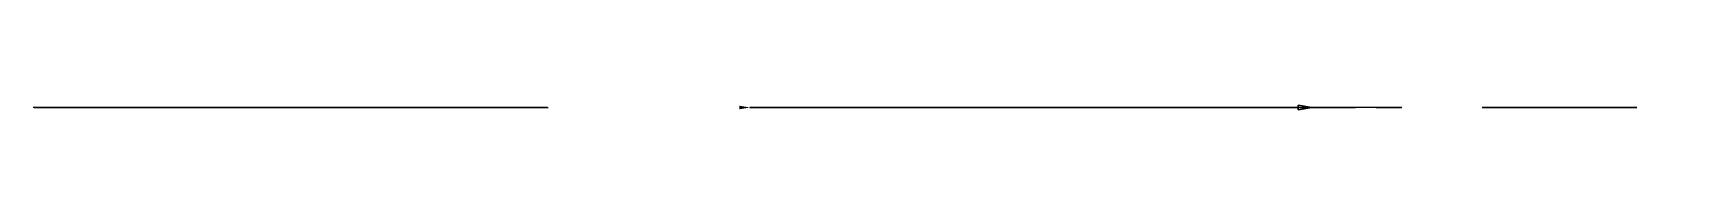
# Model space of a CAD drawing. Header units: inches. Extents: x -371.8 to -309, y -0.1 to 0.1.
import ezdxf

# ---------------------------------------------------------------- set-up
doc = ezdxf.new("R2010")
doc.units = ezdxf.units.IN
doc.header["$MEASUREMENT"] = 0
doc.linetypes.add('HIDDEN2', pattern=[0.1875, 0.125, -0.0625])
doc.styles.get("Standard").update_dxf_attribs({"font": 'MAIAN.TTF'})
doc.dimstyles.get("Standard").update_dxf_attribs({"dimtxt": 0.18, "dimasz": 0.18, "dimexe": 0.18, "dimexo": 0.0625, "dimgap": 0.09, "dimtad": 0, "dimtih": 1, "dimtoh": 1, "dimdec": 4, "dimzin": 0, "dimdsep": 46, "dimtxsty": 'Standard', "dimcen": 0.09, "dimadec": 0, "dimazin": 0, "dimtfac": 1, "dimtdec": 4, "dimtofl": 0, "dimtmove": 0, "dimatfit": 3, "dimfxl": 0, "dimtolj": 1, "dimtzin": 0, "dimarcsym": 0})
doc.dimstyles.new('Standard$7', dxfattribs={"dimtxt": 0.18, "dimasz": 0.5, "dimexe": 0.18, "dimexo": 0.25, "dimgap": 0.09, "dimtad": 0, "dimtih": 1, "dimtoh": 1, "dimdec": 4, "dimzin": 0, "dimdsep": 46, "dimlunit": 5, "dimtxsty": 'Standard', "dimcen": 0.4, "dimadec": 0, "dimazin": 0, "dimtfac": 1, "dimtdec": 4, "dimtofl": 0, "dimtmove": 0, "dimatfit": 3, "dimldrblk": 'CLOSED', "dimfxl": 0, "dimfrac": 1, "dimtolj": 1, "dimtzin": 0, "dimarcsym": 0})

# ---------------------------------------------------------------- blocks, each defined once
blk = doc.blocks.new('_Closed')
at = {"color": 0, "lineweight": -2}
for p, q in [((-1, 0.17), (0, 0)), ((-1, 0.17), (-1, -0.17)), ((0, 0), (-1, -0.17)), ((0, 0), (-1, 0))]:
    blk.add_line(p, q, dxfattribs=at)
blk = doc.blocks.new('A$C11D71B30')
at = {"color": 252, "linetype": 'Continuous', "lineweight": 9}
for p, q in [((0, 1.609), (0.474, 1.609)), ((0, 1.567), (0, 1.609)), ((0.474, 1.567), (0.474, 1.609)), ((0.112, 0.917), (0.361, 0.946)), ((0.319, 0.971), (0.156, 0.951)), ((0.318, 0.792), (0.364, 0.768)), ((0.318, 0.376), (0.364, 0.352))]:
    blk.add_line(p, q, dxfattribs=at)
at = {"color": 252, "lineweight": 9}
blk.add_line((0, 1.567), (0.474, 1.567), dxfattribs=at)
at = {"color": 252, "linetype": 'Continuous', "lineweight": 9, "ltscale": 0.25}
for p, q in [((0.419, 1.735), (0.055, 1.735)), ((0.055, 1.609), (0.055, 1.735)), ((0.419, 1.609), (0.055, 1.609)), ((0.405, 1.75), (0.069, 1.75)), ((0.112, 1.036), (0.112, 1.567)), ((0.364, 1.066), (0.364, 1.567)), ((0.419, 1.609), (0.419, 1.735)), ((0.112, 1.036), (0.364, 1.066)), ((0.156, 1.011), (0.112, 1.036)), ((0.112, 0.976), (0.156, 1.011)), ((0.112, 0.976), (0.364, 1.007)), ((0.156, 0.951), (0.112, 0.976)), ((0.112, 0.917), (0.156, 0.951)), ((0.156, 0.893), (0.112, 0.917)), ((0.112, 0.858), (0.156, 0.893)), ((0.112, 0.858), (0.364, 0.888)), ((0.156, 0.833), (0.112, 0.858)), ((0.112, 0.797), (0.156, 0.833)), ((0.112, 0.797), (0.364, 0.827)), ((0.156, 0.773), (0.112, 0.797)), ((0.112, 0.738), (0.156, 0.773)), ((0.112, 0.738), (0.364, 0.768)), ((0.156, 0.714), (0.112, 0.738)), ((0.112, 0.678), (0.156, 0.714)), ((0.112, 0.678), (0.364, 0.708)), ((0.156, 0.654), (0.112, 0.678)), ((0.112, 0.62), (0.156, 0.654)), ((0.112, 0.62), (0.364, 0.649)), ((0.156, 1.011), (0.319, 1.032)), ((0.156, 0.893), (0.321, 0.913)), ((0.156, 0.833), (0.319, 0.852)), ((0.156, 0.773), (0.318, 0.792)), ((0.156, 0.714), (0.319, 0.733)), ((0.156, 0.654), (0.318, 0.675)), ((0.318, 0.792), (0.364, 0.827)), ((0.318, 0.675), (0.364, 0.708)), ((0.364, 0.649), (0.318, 0.675)), ((0.319, 1.032), (0.364, 1.066)), ((0.364, 1.007), (0.319, 1.032)), ((0.319, 0.971), (0.364, 1.007)), ((0.361, 0.946), (0.319, 0.971)), ((0.319, 0.852), (0.364, 0.888)), ((0.364, 0.827), (0.319, 0.852)), ((0.319, 0.733), (0.364, 0.768)), ((0.364, 0.708), (0.319, 0.733)), ((0.319, 0.615), (0.364, 0.649)), ((0.321, 0.913), (0.361, 0.946)), ((0.364, 0.888), (0.321, 0.913)), ((0.111, 0.441), (0.155, 0.476)), ((0.111, 0.441), (0.363, 0.472)), ((0.156, 0.416), (0.111, 0.441)), ((0.111, 0.025), (0.155, 0.06)), ((0.111, 0.025), (0.363, 0.055)), ((0.156, 0), (0.111, 0.025)), ((0.156, 0.595), (0.112, 0.62)), ((0.112, 0.56), (0.156, 0.595)), ((0.112, 0.56), (0.364, 0.59)), ((0.156, 0.536), (0.112, 0.56)), ((0.112, 0.501), (0.156, 0.536)), ((0.112, 0.501), (0.364, 0.529)), ((0.156, 0.476), (0.112, 0.501)), ((0.112, 0.381), (0.156, 0.416)), ((0.112, 0.381), (0.364, 0.411)), ((0.156, 0.357), (0.112, 0.381)), ((0.112, 0.322), (0.156, 0.357)), ((0.112, 0.322), (0.364, 0.352)), ((0.156, 0.297), (0.112, 0.322)), ((0.112, 0.262), (0.156, 0.297)), ((0.112, 0.262), (0.364, 0.291)), ((0.156, 0.238), (0.112, 0.262)), ((0.112, 0.203), (0.156, 0.238)), ((0.112, 0.203), (0.364, 0.233)), ((0.156, 0.179), (0.112, 0.203)), ((0.112, 0.144), (0.156, 0.179)), ((0.112, 0.144), (0.364, 0.173)), ((0.156, 0.119), (0.112, 0.144)), ((0.112, 0.084), (0.156, 0.119)), ((0.112, 0.084), (0.364, 0.113)), ((0.156, 0.06), (0.112, 0.084)), ((0.156, 0.595), (0.319, 0.615)), ((0.156, 0.536), (0.319, 0.555)), ((0.156, 0.476), (0.319, 0.496)), ((0.156, 0.416), (0.318, 0.436)), ((0.156, 0.357), (0.318, 0.376)), ((0.156, 0.297), (0.319, 0.317)), ((0.156, 0.238), (0.318, 0.258)), ((0.156, 0.179), (0.319, 0.199)), ((0.156, 0.119), (0.319, 0.139)), ((0.156, 0.06), (0.319, 0.08)), ((0.156, 0), (0.318, 0.02)), ((0.363, 0.472), (0.318, 0.497)), ((0.318, 0.436), (0.363, 0.472)), ((0.318, 0.376), (0.364, 0.411)), ((0.318, 0.258), (0.364, 0.291)), ((0.364, 0.233), (0.318, 0.258)), ((0.363, 0.055), (0.318, 0.08)), ((0.318, 0.02), (0.363, 0.055)), ((0.364, 0.59), (0.319, 0.615)), ((0.319, 0.555), (0.364, 0.59)), ((0.364, 0.529), (0.319, 0.555)), ((0.319, 0.496), (0.364, 0.529)), ((0.364, 0.411), (0.319, 0.436)), ((0.319, 0.317), (0.364, 0.352)), ((0.364, 0.291), (0.319, 0.317)), ((0.319, 0.199), (0.364, 0.233)), ((0.364, 0.173), (0.319, 0.199)), ((0.319, 0.139), (0.364, 0.173)), ((0.364, 0.113), (0.319, 0.139)), ((0.319, 0.08), (0.364, 0.113))]:
    blk.add_line(p, q, dxfattribs=at)
for centre, start, end in [((0.073, 1.732), 102.33282, 169.39101), ((0.401, 1.732), 10.60899, 77.66718)]:
    blk.add_arc(centre, 0.0187, start, end, dxfattribs=at)
blk = doc.blocks.new('A$C1C970143')
at = {"color": 125, "lineweight": 13}
for p, q in [((42.722, 86.094), (42.722, 90.506)), ((46.32, 85.701), (47.261, 90.018)), ((49.34, 84.549), (51.157, 88.735))]:
    blk.add_line(p, q, dxfattribs=at)
at = {"color": 7, "lineweight": 13}
for p, q in [((49.133, 83.444), (51.422, 88.718)), ((51.422, 88.718), (52.511, 88.246)), ((50.222, 82.971), (52.511, 88.246)), ((49.187, 83.569), (42.722, 83.569)), ((49.277, 83.381), (42.722, 83.381)), ((49.133, 83.444), (50.222, 82.971)), ((49.284, 82.506), (42.722, 82.506)), ((51.784, 68.444), (49.972, 68.444)), ((49.972, 67.569), (42.722, 67.569)), ((49.972, 66.694), (42.722, 66.694)), ((51.722, 66.569), (50.034, 66.569))]:
    blk.add_line(p, q, dxfattribs=at)
at = {"color": 195, "linetype": 'HIDDEN2', "lineweight": 13}
for p, q in [((50.725, 87.113), (51.815, 86.64)), ((50.258, 86.036), (51.347, 85.563)), ((50.847, 67.569), (50.847, 66.569)), ((51.847, 67.569), (50.847, 67.569))]:
    blk.add_line(p, q, dxfattribs=at)
at = {"color": 125, "linetype": 'HIDDEN2', "lineweight": 13}
blk.add_line((49.879, 85.164), (50.968, 84.691), dxfattribs=at)
at = {"color": 135, "lineweight": 9}
for p, q in [((49.101, 83.457), (49.101, 83.986)), ((49.101, 83.457), (49.133, 83.444)), ((52.1, 69.569), (50.705, 82.162)), ((52.222, 67.367), (52.222, 66.694)), ((51.722, 66.194), (42.722, 66.194))]:
    blk.add_line(p, q, dxfattribs=at)
at = {"color": 8, "linetype": 'Continuous', "lineweight": 9, "ltscale": 0.25}
for p, q in [((49.704, 83.538), (49.655, 83.544)), ((49.655, 83.544), (49.841, 83.372)), ((49.655, 83.544), (49.669, 83.49)), ((49.689, 83.592), (49.704, 83.539)), ((49.74, 83.586), (49.689, 83.592)), ((49.689, 83.592), (49.874, 83.419)), ((49.704, 83.538), (49.824, 83.425)), ((49.724, 83.641), (49.738, 83.587)), ((49.774, 83.635), (49.724, 83.641)), ((49.724, 83.641), (49.909, 83.468)), ((49.74, 83.586), (49.859, 83.474)), ((49.759, 83.69), (49.773, 83.635)), ((49.759, 83.69), (49.944, 83.517)), ((49.808, 83.683), (49.759, 83.69)), ((49.774, 83.635), (49.893, 83.523)), ((49.794, 83.737), (49.979, 83.565)), ((49.843, 83.731), (49.794, 83.737)), ((49.794, 83.737), (49.808, 83.683)), ((49.808, 83.683), (49.928, 83.571)), ((49.829, 83.785), (50.014, 83.612)), ((49.878, 83.779), (49.829, 83.785)), ((49.829, 83.785), (49.843, 83.731)), ((49.843, 83.731), (49.963, 83.619)), ((49.914, 83.827), (49.864, 83.833)), ((49.864, 83.833), (50.05, 83.661)), ((49.864, 83.833), (49.878, 83.779)), ((49.878, 83.779), (49.999, 83.667)), ((49.893, 83.523), (49.909, 83.468)), ((49.944, 83.517), (49.893, 83.523)), ((49.914, 83.827), (50.033, 83.714)), ((49.979, 83.565), (49.928, 83.571)), ((49.928, 83.571), (49.944, 83.517)), ((49.963, 83.619), (49.979, 83.565)), ((50.014, 83.612), (49.963, 83.619)), ((50.05, 83.661), (49.999, 83.667)), ((49.999, 83.667), (50.014, 83.612)), ((50.033, 83.714), (50.05, 83.661)), ((49.2, 82.92), (49.214, 82.866)), ((49.2, 82.92), (49.386, 82.748)), ((49.25, 82.914), (49.2, 82.92)), ((49.235, 82.967), (49.42, 82.795)), ((49.285, 82.962), (49.235, 82.967)), ((49.235, 82.967), (49.25, 82.914)), ((49.25, 82.914), (49.369, 82.801)), ((49.27, 83.015), (49.455, 82.843)), ((49.32, 83.009), (49.27, 83.015)), ((49.27, 83.015), (49.285, 82.962)), ((49.285, 82.962), (49.404, 82.849)), ((49.355, 83.057), (49.305, 83.063)), ((49.305, 83.063), (49.491, 82.892)), ((49.305, 83.063), (49.32, 83.009)), ((49.32, 83.009), (49.44, 82.897)), ((49.34, 83.112), (49.354, 83.058)), ((49.39, 83.106), (49.34, 83.112)), ((49.34, 83.112), (49.525, 82.939)), ((49.355, 83.057), (49.475, 82.945)), ((49.375, 83.16), (49.389, 83.106)), ((49.375, 83.16), (49.56, 82.988)), ((49.424, 83.154), (49.375, 83.16)), ((49.39, 83.106), (49.509, 82.994)), ((49.41, 83.208), (49.595, 83.035)), ((49.459, 83.202), (49.41, 83.208)), ((49.41, 83.208), (49.424, 83.154)), ((49.424, 83.154), (49.544, 83.041)), ((49.491, 82.892), (49.44, 82.897)), ((49.44, 82.897), (49.455, 82.843)), ((49.445, 83.255), (49.63, 83.083)), ((49.494, 83.25), (49.445, 83.255)), ((49.445, 83.255), (49.459, 83.202)), ((49.459, 83.202), (49.579, 83.089)), ((49.525, 82.939), (49.474, 82.945)), ((49.475, 82.945), (49.491, 82.892)), ((49.53, 83.298), (49.48, 83.304)), ((49.48, 83.304), (49.666, 83.132)), ((49.48, 83.304), (49.494, 83.25)), ((49.494, 83.25), (49.615, 83.138)), ((49.509, 82.994), (49.525, 82.939)), ((49.56, 82.988), (49.509, 82.994)), ((49.514, 83.352), (49.529, 83.298)), ((49.565, 83.346), (49.514, 83.352)), ((49.514, 83.352), (49.699, 83.179)), ((49.53, 83.298), (49.649, 83.185)), ((49.595, 83.035), (49.544, 83.041)), ((49.544, 83.041), (49.56, 82.988)), ((49.55, 83.401), (49.564, 83.346)), ((49.55, 83.401), (49.735, 83.228)), ((49.599, 83.394), (49.55, 83.401)), ((49.565, 83.346), (49.684, 83.234)), ((49.579, 83.089), (49.595, 83.035)), ((49.63, 83.083), (49.579, 83.089)), ((49.584, 83.448), (49.77, 83.275)), ((49.634, 83.442), (49.584, 83.448)), ((49.584, 83.448), (49.599, 83.394)), ((49.599, 83.394), (49.718, 83.282)), ((49.666, 83.132), (49.615, 83.138)), ((49.615, 83.138), (49.63, 83.083)), ((49.619, 83.496), (49.805, 83.323)), ((49.669, 83.49), (49.619, 83.496)), ((49.619, 83.496), (49.634, 83.442)), ((49.634, 83.442), (49.754, 83.329)), ((49.699, 83.179), (49.648, 83.185)), ((49.649, 83.185), (49.666, 83.132)), ((49.669, 83.49), (49.789, 83.378)), ((49.684, 83.234), (49.699, 83.179)), ((49.735, 83.228), (49.684, 83.234)), ((49.77, 83.275), (49.718, 83.282)), ((49.718, 83.282), (49.735, 83.228)), ((49.754, 83.329), (49.77, 83.275)), ((49.805, 83.323), (49.754, 83.329)), ((49.841, 83.372), (49.789, 83.378)), ((49.789, 83.378), (49.805, 83.323)), ((49.874, 83.419), (49.823, 83.426)), ((49.824, 83.425), (49.841, 83.372)), ((49.909, 83.468), (49.858, 83.474)), ((49.859, 83.474), (49.874, 83.419)), ((48.744, 82.296), (48.759, 82.242)), ((48.794, 82.29), (48.744, 82.296)), ((48.744, 82.296), (48.929, 82.123)), ((48.78, 82.344), (48.794, 82.29)), ((48.78, 82.344), (48.965, 82.171)), ((48.829, 82.337), (48.78, 82.344)), ((48.794, 82.29), (48.914, 82.177)), ((48.814, 82.391), (49, 82.219)), ((48.864, 82.385), (48.814, 82.391)), ((48.814, 82.391), (48.829, 82.337)), ((48.829, 82.337), (48.948, 82.225)), ((48.849, 82.439), (49.035, 82.267)), ((48.899, 82.433), (48.849, 82.439)), ((48.849, 82.439), (48.864, 82.385)), ((48.864, 82.385), (48.984, 82.273)), ((48.934, 82.481), (48.885, 82.487)), ((48.885, 82.487), (49.07, 82.315)), ((48.885, 82.487), (48.899, 82.433)), ((48.899, 82.433), (49.019, 82.321)), ((48.919, 82.535), (48.934, 82.482)), ((48.969, 82.529), (48.919, 82.535)), ((48.919, 82.535), (49.104, 82.363)), ((48.934, 82.481), (49.054, 82.369)), ((49.005, 82.578), (48.955, 82.584)), ((48.955, 82.584), (49.14, 82.411)), ((48.955, 82.584), (48.969, 82.529)), ((48.969, 82.529), (49.089, 82.417)), ((48.984, 82.273), (49, 82.219)), ((49.035, 82.267), (48.984, 82.273)), ((48.99, 82.631), (49.005, 82.578)), ((49.04, 82.625), (48.99, 82.631)), ((48.99, 82.631), (49.175, 82.459)), ((49.005, 82.578), (49.125, 82.466)), ((49.07, 82.315), (49.019, 82.321)), ((49.019, 82.321), (49.035, 82.267)), ((49.026, 82.68), (49.04, 82.625)), ((49.026, 82.68), (49.211, 82.507)), ((49.075, 82.673), (49.026, 82.68)), ((49.04, 82.625), (49.16, 82.513)), ((49.104, 82.363), (49.053, 82.369)), ((49.054, 82.369), (49.07, 82.315)), ((49.06, 82.727), (49.246, 82.554)), ((49.11, 82.721), (49.06, 82.727)), ((49.06, 82.727), (49.075, 82.673)), ((49.075, 82.673), (49.194, 82.561)), ((49.089, 82.417), (49.104, 82.363)), ((49.14, 82.411), (49.089, 82.417)), ((49.095, 82.775), (49.281, 82.602)), ((49.145, 82.769), (49.095, 82.775)), ((49.095, 82.775), (49.11, 82.721)), ((49.11, 82.721), (49.23, 82.608)), ((49.125, 82.466), (49.14, 82.411)), ((49.18, 82.817), (49.131, 82.823)), ((49.131, 82.823), (49.317, 82.651)), ((49.131, 82.823), (49.145, 82.769)), ((49.145, 82.769), (49.265, 82.657)), ((49.16, 82.513), (49.175, 82.459)), ((49.211, 82.507), (49.16, 82.513)), ((49.165, 82.871), (49.18, 82.818)), ((49.216, 82.865), (49.165, 82.871)), ((49.165, 82.871), (49.35, 82.698)), ((49.18, 82.817), (49.3, 82.704)), ((49.246, 82.554), (49.194, 82.561)), ((49.194, 82.561), (49.211, 82.507)), ((49.216, 82.865), (49.335, 82.753)), ((49.23, 82.608), (49.246, 82.554)), ((49.281, 82.602), (49.23, 82.608)), ((49.317, 82.651), (49.265, 82.657)), ((49.265, 82.657), (49.281, 82.602)), ((49.35, 82.698), (49.299, 82.705)), ((49.3, 82.704), (49.317, 82.651)), ((49.335, 82.753), (49.35, 82.698)), ((49.386, 82.748), (49.335, 82.753)), ((49.42, 82.795), (49.369, 82.801)), ((49.369, 82.801), (49.386, 82.748)), ((49.404, 82.849), (49.42, 82.795)), ((49.455, 82.843), (49.404, 82.849)), ((48.568, 82.056), (48.195, 81.546)), ((48.753, 81.883), (48.398, 81.397)), ((48.568, 82.056), (48.753, 81.883)), ((48.618, 82.05), (48.568, 82.056)), ((48.603, 82.103), (48.618, 82.05)), ((48.653, 82.098), (48.603, 82.103)), ((48.603, 82.103), (48.788, 81.931)), ((48.618, 82.05), (48.737, 81.937)), ((48.639, 82.151), (48.653, 82.098)), ((48.688, 82.145), (48.639, 82.151)), ((48.674, 82.199), (48.859, 82.026)), ((48.723, 82.194), (48.674, 82.199)), ((48.674, 82.199), (48.688, 82.145)), ((48.688, 82.145), (48.809, 82.031)), ((48.759, 82.242), (48.709, 82.248)), ((48.709, 82.248), (48.894, 82.075)), ((48.709, 82.248), (48.723, 82.194)), ((48.723, 82.194), (48.843, 82.081)), ((48.788, 81.931), (48.737, 81.937)), ((48.738, 81.936), (48.753, 81.883)), ((48.759, 82.242), (48.879, 82.13)), ((48.773, 81.985), (48.788, 81.931)), ((48.822, 81.981), (48.773, 81.985)), ((48.859, 82.026), (48.809, 82.031)), ((48.809, 82.031), (48.822, 81.981)), ((48.894, 82.075), (48.843, 82.081)), ((48.843, 82.081), (48.859, 82.026)), ((48.879, 82.13), (48.894, 82.075)), ((48.914, 82.177), (48.929, 82.123)), ((48.965, 82.171), (48.914, 82.177)), ((49, 82.219), (48.948, 82.225)), ((48.948, 82.225), (48.965, 82.171)), ((48.099, 81.565), (48.024, 81.463)), ((48.369, 81.211), (48.024, 81.463)), ((48.348, 81.207), (48.027, 81.443)), ((48.443, 81.313), (48.099, 81.565)), ((48.443, 81.313), (48.369, 81.211))]:
    blk.add_line(p, q, dxfattribs=at)
at = {"color": 7, "linetype": 'Continuous', "lineweight": 13}
for p, q in [((51.722, 68.444), (50.107, 83.021)), ((50.842, 68.444), (49.284, 82.506)), ((49.972, 68.444), (49.972, 66.631)), ((51.847, 68.381), (51.847, 66.694))]:
    blk.add_line(p, q, dxfattribs=at)
at = {"color": 195, "lineweight": 13}
blk.add_line((49.472, 80.812), (46.454, 82.506), dxfattribs=at)
at = {"color": 8, "linetype": 'Continuous', "lineweight": 9}
for p, q in [((49.125, 82.466), (49.175, 82.459)), ((48.029, 81.668), (48.004, 81.634)), ((48.004, 81.634), (48.538, 81.243)), ((48.639, 82.151), (48.822, 81.981)), ((48.773, 81.985), (48.653, 82.098)), ((48.879, 82.13), (48.929, 82.123)), ((48.562, 81.277), (48.538, 81.243))]:
    blk.add_line(p, q, dxfattribs=at)
at = {"color": 8, "lineweight": 9}
blk.add_line((48.029, 81.668), (48.562, 81.277), dxfattribs=at)
at = {"color": 195, "lineweight": 9}
for p, q in [((47.948, 67.569), (50.605, 70.226)), ((49.362, 67.569), (50.769, 68.976))]:
    blk.add_line(p, q, dxfattribs=at)
at = {"color": 252, "linetype": 'Continuous', "lineweight": 9, "ltscale": 0.25}
for p, q in [((49.409, 69.288), (49.128, 69.007)), ((49.43, 69.288), (49.128, 68.986)), ((49.519, 69.198), (49.217, 68.897)), ((49.519, 69.198), (49.43, 69.288)), ((49.912, 68.683), (49.487, 69.108)), ((49.217, 68.897), (49.128, 68.986)), ((49.756, 68.483), (49.309, 68.93)), ((49.756, 68.483), (49.912, 68.683)), ((49.804, 68.497), (49.756, 68.483)), ((49.798, 68.441), (49.954, 68.64)), ((49.798, 68.441), (49.804, 68.497)), ((49.846, 68.454), (49.798, 68.441)), ((49.804, 68.497), (49.905, 68.626)), ((49.84, 68.399), (49.846, 68.454)), ((49.882, 68.357), (50.038, 68.556)), ((49.888, 68.413), (49.99, 68.544)), ((49.905, 68.627), (49.912, 68.683)), ((49.954, 68.64), (49.905, 68.626)), ((49.924, 68.315), (50.081, 68.514)), ((49.93, 68.37), (50.032, 68.5)), ((49.947, 68.584), (49.954, 68.64)), ((49.995, 68.596), (49.947, 68.584)), ((49.966, 68.273), (50.123, 68.472)), ((49.972, 68.328), (50.074, 68.457)), ((49.99, 68.544), (49.995, 68.596)), ((50.038, 68.556), (49.99, 68.544)), ((50.032, 68.5), (50.038, 68.556)), ((50.081, 68.514), (50.032, 68.5)), ((50.074, 68.457), (50.081, 68.514)), ((50.116, 68.416), (50.123, 68.472)), ((49.888, 68.413), (49.84, 68.399)), ((49.882, 68.357), (49.888, 68.413)), ((49.93, 68.37), (49.882, 68.357)), ((49.924, 68.315), (49.93, 68.37)), ((49.972, 68.328), (49.924, 68.315)), ((49.966, 68.273), (49.972, 68.328)), ((50.014, 68.286), (49.966, 68.273)), ((50.008, 68.231), (50.165, 68.429)), ((50.008, 68.231), (50.014, 68.286)), ((50.056, 68.244), (50.008, 68.231)), ((50.014, 68.286), (50.116, 68.416)), ((50.05, 68.189), (50.207, 68.388)), ((50.05, 68.189), (50.056, 68.244)), ((50.098, 68.202), (50.05, 68.189)), ((50.056, 68.244), (50.157, 68.374)), ((50.092, 68.147), (50.249, 68.346)), ((50.092, 68.147), (50.098, 68.202)), ((50.14, 68.16), (50.092, 68.147)), ((50.098, 68.202), (50.199, 68.332)), ((50.165, 68.429), (50.116, 68.416)), ((50.134, 68.105), (50.292, 68.303)), ((50.134, 68.105), (50.14, 68.16)), ((50.182, 68.118), (50.134, 68.105)), ((50.14, 68.16), (50.242, 68.289)), ((50.157, 68.374), (50.165, 68.429)), ((50.207, 68.388), (50.157, 68.374)), ((50.175, 68.062), (50.332, 68.262)), ((50.175, 68.062), (50.182, 68.118)), ((50.224, 68.076), (50.175, 68.062)), ((50.182, 68.118), (50.283, 68.248)), ((50.199, 68.332), (50.207, 68.388)), ((50.249, 68.346), (50.199, 68.332)), ((50.219, 68.02), (50.375, 68.219)), ((50.219, 68.02), (50.224, 68.076)), ((50.267, 68.034), (50.219, 68.02)), ((50.224, 68.076), (50.325, 68.205)), ((50.242, 68.289), (50.249, 68.346)), ((50.292, 68.303), (50.242, 68.289)), ((50.261, 67.978), (50.417, 68.178)), ((50.261, 67.978), (50.267, 68.034)), ((50.309, 67.992), (50.261, 67.978)), ((50.267, 68.034), (50.368, 68.163)), ((50.332, 68.262), (50.282, 68.248)), ((50.283, 68.248), (50.292, 68.303)), ((50.303, 67.936), (50.46, 68.135)), ((50.303, 67.936), (50.309, 67.992)), ((50.35, 67.95), (50.303, 67.936)), ((50.309, 67.992), (50.41, 68.121)), ((50.325, 68.205), (50.332, 68.262)), ((50.375, 68.219), (50.326, 68.205)), ((50.344, 67.895), (50.501, 68.093)), ((50.344, 67.895), (50.35, 67.95)), ((50.393, 67.908), (50.344, 67.895)), ((50.35, 67.95), (50.451, 68.079)), ((50.368, 68.163), (50.375, 68.219)), ((50.386, 67.853), (50.543, 68.051)), ((50.386, 67.853), (50.393, 67.908)), ((50.435, 67.866), (50.386, 67.853)), ((50.393, 67.908), (50.494, 68.038)), ((50.41, 68.121), (50.417, 68.178)), ((50.46, 68.135), (50.41, 68.121)), ((50.428, 67.811), (50.586, 68.009)), ((50.428, 67.811), (50.435, 67.866)), ((50.477, 67.824), (50.428, 67.811)), ((50.435, 67.866), (50.536, 67.995)), ((50.451, 68.079), (50.46, 68.135)), ((50.501, 68.093), (50.451, 68.079)), ((50.47, 67.768), (50.626, 67.967)), ((50.47, 67.768), (50.476, 67.823)), ((50.477, 67.824), (50.578, 67.953)), ((50.494, 68.038), (50.501, 68.093)), ((50.543, 68.051), (50.494, 68.038)), ((50.519, 67.782), (50.619, 67.91)), ((50.536, 67.995), (50.543, 68.051)), ((50.586, 68.009), (50.536, 67.995)), ((50.626, 67.967), (50.577, 67.953)), ((50.578, 67.953), (50.586, 68.009)), ((50.619, 67.91), (50.626, 67.967)), ((50.519, 67.782), (50.47, 67.768))]:
    blk.add_line(p, q, dxfattribs=at)
at = {"color": 252, "linetype": 'Continuous', "lineweight": 9}
for p, q in [((49.134, 68.814), (49.602, 69.282)), ((49.631, 69.252), (49.602, 69.282)), ((49.163, 68.784), (49.134, 68.814)), ((49.84, 68.399), (49.995, 68.596)), ((49.947, 68.584), (49.846, 68.454)), ((50.074, 68.457), (50.123, 68.472)), ((50.368, 68.163), (50.417, 68.178))]:
    blk.add_line(p, q, dxfattribs=at)
at = {"color": 252, "lineweight": 9}
blk.add_line((49.163, 68.784), (49.631, 69.252), dxfattribs=at)
at = {"color": 7, "lineweight": 9}
blk.add_line((49.972, 67.914), (50.502, 68.444), dxfattribs=at)
at = {"color": 252, "linetype": 'Continuous', "lineweight": 13}
blk.add_line((50.203, 68.381), (50.034, 68.213), dxfattribs=at)
at = {"color": 125, "lineweight": 13}
for centre, radius, start, end in [((43.214, 89.954), 0.74, 90.16566, 131.71017), ((42.584, 68.229), 22.473, 79.13081, 88.39914), ((46.65, 89.549), 0.77, 37.4995, 77.08454), ((47.621, 89.337), 0.77, 78.33229, 117.91733), ((42.722, 69.186), 21.508, 67.19559, 76.40615), ((50.956, 88.82), 0.218, 336.12842, 62.10091), ((51.27, 88.682), 0.125, 336.53673, 156.53673), ((45.963, 85.983), 0.455, 259.99403, 321.78994), ((46.762, 85.808), 0.455, 193.62689, 255.4228)]:
    blk.add_arc(centre, radius, start, end, dxfattribs=at)
at = {"color": 117, "lineweight": 13}
for centre, radius, start, end in [((42.722, 69.398), 17.571, 65.59748, 90), ((43.159, 86.339), 0.501, 209.30197, 269.4111), ((42.722, 69.398), 16.446, 65.53322, 90)]:
    blk.add_arc(centre, radius, start, end, dxfattribs=at)
at = {"color": 135, "lineweight": 9}
for centre, radius, start, end in [((42.722, 42.722), 42.722, 82.74313, 90), ((47.976, 83.986), 1.125, 0, 82.74313), ((49.607, 82.035), 1.105, 6.62085, 63.11136), ((32.222, 67.367), 20, 360, 6.32079), ((51.722, 66.694), 0.5, 270, 360)]:
    blk.add_arc(centre, radius, start, end, dxfattribs=at)
at = {"color": 7, "lineweight": 13}
for centre, radius, start, end in [((42.722, 42.722), 42.347, 80.66033, 90), ((51.784, 68.381), 0.0625, 360, 90), ((50.034, 66.631), 0.0625, 180, 270), ((51.722, 66.694), 0.125, 270, 360)]:
    blk.add_arc(centre, radius, start, end, dxfattribs=at)
at = {"color": 8, "linetype": 'Continuous', "lineweight": 9, "ltscale": 0.25}
for centre, start, end in [((48.041, 81.455), 154.36851, 221.4267), ((48.356, 81.224), 246.09233, 313.15052)]:
    blk.add_arc(centre, 0.0187, start, end, dxfattribs=at)
at = {"color": 252, "linetype": 'Continuous', "lineweight": 9, "ltscale": 0.25}
for centre, start, end in [((49.419, 69.272), 55.60899, 122.66718), ((49.143, 68.997), 147.33282, 214.39101)]:
    blk.add_arc(centre, 0.0187, start, end, dxfattribs=at)
at = {"color": 7, "lineweight": 9, "rotation": 180}
blk.add_blockref('A$C11D71B30', (45.209, 84.074), dxfattribs=at)

msp = doc.modelspace()

# ---------------------------------------------------------------- linework, layer by layer
at = {"color": 7, "lineweight": 13, "extrusion": (0, -1, 0)}
for p, q in [((-371.47, 0, 479.085), (-370.332, 0, 479.085)), ((-371.1, 0, 456.585), (-361.975, 0, 456.585)), ((-370.1, 0, 440.647), (-371.1, 0, 440.647)), ((-370.163, 0, 440.585), (-371.038, 0, 440.585)), ((-369.225, 0, 454.585), (-361.975, 0, 454.585)), ((-361.975, 0, 463.126), (-368.517, 0, 463.126)), ((-361.975, 0, 462.814), (-368.506, 0, 462.814)), ((-361.975, 0, 462.46), (-368.493, 0, 462.46)), ((-361.975, 0, 462.106), (-368.482, 0, 462.106)), ((-361.975, 0, 461.751), (-368.471, 0, 461.751)), ((-361.975, 0, 461.397), (-368.461, 0, 461.397)), ((-361.975, 0, 461.085), (-368.452, 0, 461.085)), ((-352.85, 0, 456.585), (-361.975, 0, 456.585)), ((-354.725, 0, 454.585), (-361.975, 0, 454.585)), ((-361.975, 0, 461.085), (-355.498, 0, 461.085)), ((-361.975, 0, 461.397), (-355.49, 0, 461.397)), ((-361.975, 0, 463.126), (-355.434, 0, 463.126)), ((-361.975, 0, 462.814), (-355.445, 0, 462.814)), ((-361.975, 0, 462.46), (-355.457, 0, 462.46)), ((-361.975, 0, 462.106), (-355.469, 0, 462.106)), ((-361.975, 0, 461.751), (-355.48, 0, 461.751)), ((-353.85, 0, 440.647), (-352.85, 0, 440.647)), ((-353.788, 0, 440.585), (-352.913, 0, 440.585)), ((-352.48, 0, 479.085), (-353.619, 0, 479.085)), ((-342.87, 0, 440.647), (-343.87, 0, 440.647)), ((-342.932, 0, 440.585), (-343.807, 0, 440.585)), ((-341.995, 0, 454.585), (-327.372, 0, 454.585)), ((-327.372, 0, 456.834), (-327.372, 0, 454.585)), ((-325.652, 0, 456.835), (-325.652, 0, 454.585)), ((-325.179, 0, 456.833), (-325.179, 0, 454.837)), ((-324.686, 0, 441.085), (-324.779, 0, 441.179)), ((-324.779, 0, 441.179), (-323.23, 0, 441.179)), ((-324.686, 0, 441.085), (-323.323, 0, 441.085)), ((-323.796, 0, 441.085), (-323.702, 0, 441.179)), ((-323.323, 0, 441.085), (-323.23, 0, 441.179)), ((-323.036, 0, 479.084), (-322.562, 0, 479.085)), ((-343.87, 0, 456.585), (-327.372, 0, 456.585))]:
    msp.add_line(p, q, dxfattribs=at)
at = {"color": 155, "lineweight": 9, "extrusion": (0, -1, 0)}
for p, q in [((-361.975, 0, 456.835), (-371.308, 0, 456.835)), ((-371.308, 0, 456.585), (-371.1, 0, 456.585)), ((-362.245, 0, 459.585), (-361.975, 0, 459.585)), ((-362.163, 0, 459.585), (-361.975, 0, 459.585)), ((-362.163, 0, 459.585), (-361.975, 0, 459.585)), ((-362.163, 0, 459.585), (-361.975, 0, 459.585)), ((-362.163, 0, 459.585), (-361.975, 0, 459.585)), ((-362.163, 0, 459.585), (-361.975, 0, 459.585)), ((-361.975, 0, 456.835), (-352.643, 0, 456.835)), ((-361.788, 0, 459.585), (-361.975, 0, 459.585)), ((-361.788, 0, 459.585), (-361.975, 0, 459.585)), ((-361.788, 0, 459.585), (-361.975, 0, 459.585)), ((-361.706, 0, 459.585), (-361.975, 0, 459.585)), ((-361.788, 0, 459.585), (-361.975, 0, 459.585)), ((-361.788, 0, 459.585), (-361.975, 0, 459.585)), ((-352.643, 0, 456.585), (-352.85, 0, 456.585))]:
    msp.add_line(p, q, dxfattribs=at)
at = {"color": 7, "linetype": 'Continuous', "lineweight": 13, "extrusion": (0, -1, 0)}
for p, q in [((-371.1, 0, 440.647), (-371.038, 0, 440.585)), ((-370.1, 0, 440.647), (-370.163, 0, 440.585)), ((-370.072, 0, 441.086), (-369.605, 0, 441.086)), ((-370.066, 0, 441.179), (-369.511, 0, 441.179)), ((-369.511, 0, 441.179), (-369.605, 0, 441.086)), ((-353.885, 0, 441.179), (-354.44, 0, 441.179)), ((-354.439, 0, 441.179), (-354.346, 0, 441.086)), ((-353.879, 0, 441.086), (-354.346, 0, 441.086)), ((-353.85, 0, 440.647), (-353.788, 0, 440.585)), ((-352.85, 0, 440.647), (-352.913, 0, 440.585)), ((-343.87, 0, 440.647), (-343.807, 0, 440.585)), ((-342.87, 0, 440.647), (-342.932, 0, 440.585))]:
    msp.add_line(p, q, dxfattribs=at)
at = {"color": 7, "lineweight": 9, "extrusion": (0, -1, 0)}
for p, q in [((-371.1, 0, 456.585), (-371.1, 0, 440.647)), ((-369.225, 0, 454.085), (-370.1, 0, 440.647)), ((-369.225, 0, 456.585), (-369.225, 0, 454.085)), ((-368.566, 0, 438.338), (-355.098, 0, 438.338)), ((-354.725, 0, 454.085), (-353.85, 0, 440.647)), ((-354.725, 0, 456.585), (-354.725, 0, 454.085)), ((-352.85, 0, 456.585), (-352.85, 0, 440.647)), ((-343.87, 0, 456.585), (-343.87, 0, 440.647)), ((-341.995, 0, 454.085), (-342.87, 0, 440.647)), ((-341.995, 0, 456.585), (-341.995, 0, 454.085)), ((-325.091, 0, 461.085), (-323.595, 0, 461.085)), ((-323.647, 0, 461.397), (-325.079, 0, 461.397)), ((-323.647, 0, 461.751), (-325.064, 0, 461.751)), ((-323.647, 0, 462.106), (-325.049, 0, 462.106)), ((-323.647, 0, 462.46), (-325.032, 0, 462.46)), ((-323.647, 0, 462.814), (-325.014, 0, 462.814)), ((-324.998, 0, 463.126), (-323.595, 0, 463.126)), ((-323.598, 0, 462.814), (-323.647, 0, 462.814)), ((-323.595, 0, 462.814), (-323.598, 0, 462.814)), ((-323.595, 0, 463.126), (-323.598, 0, 463.126)), ((-323.595, 0, 461.085), (-323.598, 0, 461.085)), ((-323.595, 0, 461.397), (-323.598, 0, 461.397)), ((-323.533, 0, 462.876), (-323.533, 0, 463.064)), ((-323.533, 0, 461.147), (-323.533, 0, 461.335))]:
    msp.add_line(p, q, dxfattribs=at)
at = {"color": 117, "linetype": 'HIDDEN2', "lineweight": 9, "extrusion": (0, -1, 0)}
for p, q in [((-371.068, 0, 441.179), (-370.066, 0, 441.179)), ((-370.974, 0, 441.086), (-370.072, 0, 441.086)), ((-370.6, 0, 441.179), (-370.507, 0, 441.086)), ((-352.883, 0, 441.179), (-353.885, 0, 441.179)), ((-352.976, 0, 441.086), (-353.879, 0, 441.086)), ((-353.35, 0, 441.179), (-353.444, 0, 441.086))]:
    msp.add_line(p, q, dxfattribs=at)
at = {"color": 117, "linetype": 'Continuous', "lineweight": 13, "extrusion": (0, -1, 0)}
for p, q in [((-371.068, 0, 441.179), (-370.974, 0, 441.086)), ((-352.883, 0, 441.179), (-352.976, 0, 441.086))]:
    msp.add_line(p, q, dxfattribs=at)
at = {"color": 117, "linetype": 'HIDDEN2', "lineweight": 13, "extrusion": (0, -1, 0)}
for p, q in [((-370.975, 0, 456.585), (-370.975, 0, 454.585)), ((-370.1, 0, 454.585), (-370.975, 0, 454.585)), ((-370.1, 0, 456.585), (-370.975, 0, 454.585)), ((-370.975, 0, 456.585), (-370.1, 0, 454.585)), ((-370.222, 0, 459.001), (-370.222, 0, 454.835)), ((-370.1, 0, 456.585), (-370.1, 0, 454.585)), ((-369.475, 0, 456.835), (-369.475, 0, 454.835)), ((-368.386, 0, 456.835), (-368.386, 0, 454.835)), ((-355.565, 0, 456.835), (-355.565, 0, 454.835)), ((-354.475, 0, 456.835), (-354.475, 0, 454.835)), ((-353.85, 0, 456.585), (-353.85, 0, 454.585)), ((-353.85, 0, 454.585), (-352.975, 0, 454.585)), ((-353.85, 0, 456.585), (-352.975, 0, 454.585)), ((-352.975, 0, 456.585), (-353.85, 0, 454.585)), ((-353.729, 0, 459.001), (-353.729, 0, 454.835)), ((-352.975, 0, 456.585), (-352.975, 0, 454.585)), ((-343.745, 0, 456.585), (-343.745, 0, 454.585)), ((-342.87, 0, 454.585), (-343.745, 0, 454.585)), ((-342.87, 0, 456.585), (-343.745, 0, 454.585)), ((-343.745, 0, 456.585), (-342.87, 0, 454.585)), ((-342.87, 0, 456.585), (-342.87, 0, 454.585)), ((-327.932, 0, 456.585), (-327.932, 0, 454.585)), ((-327.932, 0, 456.585), (-327.057, 0, 454.585)), ((-327.057, 0, 456.585), (-327.932, 0, 454.585)), ((-327.372, 0, 456.585), (-325.524, 0, 456.585)), ((-327.372, 0, 454.585), (-325.524, 0, 454.585)), ((-327.057, 0, 456.585), (-327.057, 0, 454.585)), ((-326.87, 0, 456.585), (-326.87, 0, 454.585)), ((-325.524, 0, 456.585), (-325.524, 0, 454.585))]:
    msp.add_line(p, q, dxfattribs=at)
at = {"color": 252, "linetype": 'Continuous', "lineweight": 13, "extrusion": (0, -1, 0)}
for p, q in [((-361.975, 0, 440.585), (-370.081, 0, 440.585)), ((-361.975, 0, 440.585), (-353.87, 0, 440.585)), ((-320.127, 0, 440.585), (-343.015, 0, 440.585))]:
    msp.add_line(p, q, dxfattribs=at)
at = {"color": 1, "lineweight": 13, "extrusion": (0, -1, 0)}
for p, q in [((-368.386, 0, 454.836), (-368.386, 0, 454.835)), ((-355.565, 0, 454.836), (-355.565, 0, 454.835))]:
    msp.add_line(p, q, dxfattribs=at)
at = {"color": 117, "lineweight": 13, "extrusion": (0, -1, 0)}
for q in [(-368.323, 0, 463.376), (-355.627, 0, 463.376)]:
    msp.add_line((-361.975, 0, 463.376), q, dxfattribs=at)
at = {"color": 0, "linetype": 'Continuous', "lineweight": 13, "extrusion": (0, -1, 0)}
msp.add_line((-361.975, 0, 478.752), (-361.975, 0, 463.126), dxfattribs=at)
at = {"color": 135, "lineweight": 9, "extrusion": (0, -1, 0)}
for p, q in [((-325.317, 0, 456.835), (-344.077, 0, 456.835)), ((-344.077, 0, 456.585), (-343.87, 0, 456.585)), ((-325.317, 0, 456.585), (-325.524, 0, 456.585)), ((-335.015, 0, 459.585), (-334.079, 0, 459.585))]:
    msp.add_line(p, q, dxfattribs=at)
at = {"color": 125, "lineweight": 13, "extrusion": (0, -1, 0)}
for p, q in [((-341.29, 0, 450.697), (-341.29, 0, 449.216)), ((-341.29, 0, 450.091), (-340.29, 0, 450.091)), ((-341.29, 0, 450.697), (-339.684, 0, 450.697)), ((-341.165, 0, 449.091), (-339.684, 0, 449.091)), ((-340.29, 0, 450.091), (-340.29, 0, 449.091)), ((-339.684, 0, 450.697), (-339.684, 0, 449.091)), ((-322.74, 0, 477.086), (-322.606, 0, 477.086)), ((-320.556, 0, 478.722), (-322.311, 0, 479.18))]:
    msp.add_line(p, q, dxfattribs=at)
at = {"color": 125, "lineweight": 9, "extrusion": (0, -1, 0)}
for p, q in [((-324.533, 0, 462.876), (-324.533, 0, 463.064)), ((-324.533, 0, 461.147), (-324.533, 0, 461.335)), ((-324.47, 0, 462.814), (-324.467, 0, 462.814)), ((-324.47, 0, 463.126), (-324.467, 0, 463.126)), ((-324.47, 0, 461.085), (-324.467, 0, 461.085)), ((-324.47, 0, 461.397), (-324.467, 0, 461.397)), ((-324.467, 0, 462.814), (-324.418, 0, 462.814))]:
    msp.add_line(p, q, dxfattribs=at)
at = {"color": 97, "lineweight": 13, "extrusion": (0, -1, 0)}
for p, q in [((-316.684, 0, 456.835), (-316.684, 0, 454.835)), ((-314.809, 0, 456.835), (-314.809, 0, 454.835)), ((-312.683, 0, 441.179), (-313.857, 0, 441.179))]:
    msp.add_line(p, q, dxfattribs=at)
at = {"color": 167, "lineweight": 13, "extrusion": (0, -1, 0)}
for p, q in [((-316.684, 0, 464.638), (-310.934, 0, 464.638)), ((-316.684, 0, 463.45), (-310.934, 0, 463.45)), ((-316.684, 0, 464.638), (-316.684, 0, 463.45)), ((-310.934, 0, 464.638), (-310.934, 0, 463.45))]:
    msp.add_line(p, q, dxfattribs=at)
at = {"color": 167, "linetype": 'HIDDEN2', "lineweight": 13, "extrusion": (0, -1, 0)}
for p, q in [((-314.809, 0, 464.638), (-314.809, 0, 463.45)), ((-313.857, 0, 463.45), (-313.857, 0, 464.638)), ((-312.683, 0, 463.45), (-312.683, 0, 464.638))]:
    msp.add_line(p, q, dxfattribs=at)
at = {"color": 97, "lineweight": 9, "extrusion": (0, -1, 0)}
for p, q in [((-313.763, 0, 441.085), (-313.857, 0, 441.179)), ((-312.777, 0, 441.085), (-313.763, 0, 441.085)), ((-312.777, 0, 441.085), (-312.683, 0, 441.179))]:
    msp.add_line(p, q, dxfattribs=at)
at = {"color": 155, "lineweight": 9, "extrusion": (0, -1, 0)}
for centre, radius, start, end in [((-370.383, 457.417), 1.092, 166.55101, 212.17909), ((-371.308, 456.71), 0.125, 90, 270), ((-353.568, 457.417), 1.092, 327.82091, 13.44899), ((-352.643, 456.71), 0.125, 270, 90), ((-369.811, 457.269), 1.683, 126.56837, 166.18475), ((-369.495, 456.846), 2.211, 106.17089, 126.6084), ((-367.323, 448.533), 10.802, 95.71554, 104.95817), ((-362.245, 397.049), 62.536, 89.99973, 95.64701), ((-361.705, 397.049), 62.536, 84.35299, 90.00027), ((-356.628, 448.533), 10.802, 75.04183, 84.28446), ((-354.455, 456.846), 2.211, 53.3916, 73.82911), ((-354.139, 457.269), 1.683, 13.81525, 53.43163)]:
    msp.add_arc(centre, radius, start, end, dxfattribs=at)
at = {"color": 7, "lineweight": 13, "extrusion": (0, -1, 0)}
for centre, radius, start, end in [((-371.229, 477.1), 0.125, 4.95636, 96.34701), ((-372.339, 478.215), 1.293, 20.54636, 30.29799), ((-374.15, 477.521), 3.233, 8.73934, 20.80343), ((-501.991, 461.659), 131.796, 358.84459, 6.73326), ((-425.869, 468.424), 55.745, 5.42633, 9.9041), ((-542.601, 456.052), 173.129, 1.08082, 5.84924), ((-369.75, 477.89), 1.292, 83.84892, 110.52105), ((-425.834, 468.428), 56.8, 5.42563, 10.00854), ((-361.975, 547.961), 69.209, 263.66498, 270), ((-542.084, 456.078), 173.701, 1.14836, 5.85467), ((-361.975, 547.961), 69.209, 270, 276.33502), ((-181.866, 456.078), 173.701, 174.14533, 178.85164), ((-298.116, 468.428), 56.8, 169.99146, 174.57437), ((-181.349, 456.052), 173.129, 174.15076, 178.91918), ((-354.2, 477.89), 1.292, 69.47895, 96.15108), ((-221.96, 461.659), 131.796, 173.26674, 181.15541), ((-298.082, 468.424), 55.745, 170.0959, 174.57367), ((-349.8, 477.521), 3.233, 159.19657, 171.26066), ((-352.722, 477.1), 0.125, 83.65299, 175.04364), ((-351.612, 478.215), 1.293, 149.70201, 159.45364), ((-245.983, 456.959), 81.389, 169.50958, 180.08719), ((-278.843, 462.902), 47.996, 163.21649, 169.34353), ((-208.054, 456.605), 117.598, 174.05994, 179.88788), ((-207.582, 456.605), 117.598, 174.05994, 179.88788), ((-265.921, 462.382), 59.444, 165.824, 173.82663), ((-265.448, 462.382), 59.444, 165.824, 173.82663), ((-322.699, 477.973), 1.111, 89.80687, 90.09861), ((-322.562, 478.148), 0.938, 263.09181, 90), ((-315.596, 473.881), 9.639, 153.29838, 162.61845), ((-322.075, 477.097), 2.406, 136.67647, 152.38108), ((-323.036, 478), 1.087, 111.22165, 136.53279), ((-323.192, 476.844), 0.375, 83.09181, 165.2001), ((-323.038, 477.973), 1.111, 89.80687, 110.62983), ((-323.035, 478.147), 0.938, 263.09181, 90), ((-322.72, 476.844), 0.375, 83.09181, 165.2001)]:
    msp.add_arc(centre, radius, start, end, dxfattribs=at)
at = {"color": 117, "linetype": 'HIDDEN2', "lineweight": 9, "extrusion": (0, -1, 0)}
for centre, radius, start, end in [((-480.562, 454.818), 110.34, 352.90001, 0.01027), ((-456.566, 455.137), 87.092, 350.77787, 354.737), ((-456.566, 455.137), 87.092, 354.737, 355.70305), ((-456.566, 455.137), 87.092, 355.70305, 357.25345), ((-456.566, 455.137), 87.092, 357.25345, 358.4811), ((-456.566, 455.137), 87.092, 358.4811, 358.9233), ((-456.566, 455.137), 87.092, 358.9233, 359.80122), ((-267.384, 455.137), 87.092, 180.19878, 181.0767), ((-267.384, 455.137), 87.092, 181.0767, 181.5189), ((-267.384, 455.137), 87.092, 181.5189, 182.74655), ((-267.384, 455.137), 87.092, 182.74655, 184.29695), ((-267.384, 455.137), 87.092, 184.29695, 185.263), ((-267.384, 455.137), 87.092, 185.263, 189.22213), ((-243.388, 454.818), 110.34, 179.98973, 187.09999)]:
    msp.add_arc(centre, radius, start, end, dxfattribs=at)
at = {"color": 117, "lineweight": 13, "extrusion": (0, -1, 0)}
for centre, radius, start, end in [((-425.834, 468.428), 56.987, 5.42563, 9.84076), ((-534.067, 456.492), 165.871, 2.38403, 5.9944), ((-368.323, 463.392), 0.0156, 182.17569, 270), ((-355.627, 463.392), 0.0156, 270, 357.82431), ((-189.884, 456.492), 165.871, 174.0056, 177.61597), ((-298.116, 468.428), 56.987, 170.15924, 174.57437)]:
    msp.add_arc(centre, radius, start, end, dxfattribs=at)
at = {"color": 7, "lineweight": 9, "extrusion": (0, -1, 0)}
for centre, radius, start, end in [((-458.865, 455.416), 90.481, 350.94719, 359.63189), ((-367.8, 478.312), 1.649, 6.39648, 20.32068), ((-376.919, 477.213), 10.833, 2.67172, 6.80164), ((-347.032, 477.213), 10.833, 173.19836, 177.32828), ((-356.15, 478.312), 1.649, 159.67932, 173.60352), ((-265.086, 455.416), 90.481, 180.36811, 189.05281), ((-288.027, 455.239), 39.35, 180.95245, 200.93535), ((-274.68, 455.151), 50.975, 180.63678, 195.90911), ((-273.825, 455.198), 51.356, 180.40208, 195.84193), ((-323.647, 462.637), 0.177, 270, 90), ((-323.647, 462.283), 0.177, 270, 90), ((-323.647, 461.929), 0.177, 270, 90), ((-323.647, 461.574), 0.177, 270, 90), ((-323.595, 462.876), 0.0625, 270, 0), ((-323.595, 463.064), 0.0625, 0, 90), ((-323.595, 461.147), 0.0625, 270, 0), ((-323.595, 461.335), 0.0625, 0, 90)]:
    msp.add_arc(centre, radius, start, end, dxfattribs=at)
at = {"color": 117, "linetype": 'HIDDEN2', "lineweight": 13, "extrusion": (0, -1, 0)}
for centre, radius, start, end in [((-580.454, 455.714), 210.982, 0.30442, 0.97864), ((-580.454, 455.714), 212.071, 0.30286, 1.03885), ((-143.497, 455.714), 212.071, 178.96115, 179.69714), ((-143.497, 455.714), 210.982, 179.02136, 179.69558)]:
    msp.add_arc(centre, radius, start, end, dxfattribs=at)
at = {"color": 0, "linetype": 'Continuous', "lineweight": 13, "extrusion": (0, -1, 0)}
for centre, start, end in [((-710.403, 456.688), 1.11109, 3.49526), ((-13.547, 456.688), 176.50474, 178.88891)]:
    msp.add_arc(centre, 344.948, start, end, dxfattribs=at)
at = {"color": 135, "lineweight": 9, "extrusion": (0, -1, 0)}
for centre, radius, start, end in [((-343.153, 457.417), 1.092, 166.55101, 212.17909), ((-344.077, 456.71), 0.125, 90, 270), ((-326.241, 457.417), 1.092, 327.82091, 13.44899), ((-325.317, 456.71), 0.125, 270, 90), ((-342.581, 457.269), 1.683, 126.56837, 166.18475), ((-342.265, 456.846), 2.211, 106.17089, 126.6084), ((-340.093, 448.533), 10.802, 95.71554, 104.95817), ((-335.015, 397.049), 62.536, 89.99973, 95.64701), ((-333.805, 408.274), 51.311, 83.75776, 90.30675), ((-329.301, 448.533), 10.802, 75.04183, 84.28446), ((-327.129, 456.846), 2.211, 53.3916, 73.82911), ((-326.813, 457.269), 1.683, 13.81525, 53.43163)]:
    msp.add_arc(centre, radius, start, end, dxfattribs=at)
at = {"color": 125, "lineweight": 13, "extrusion": (0, -1, 0)}
for centre, radius, start, end in [((-341.165, 449.216), 0.125, 180, 270), ((-323.371, 464.609), 1.66, 179.10876, 227.94486), ((-309.149, 464.281), 15.886, 175.31149, 178.72384), ((-287.237, 462.711), 37.854, 165.94228, 175.65493), ((-324.486, 463.251), 0.125, 90, 270), ((-256.381, 455.465), 69.548, 162.50201, 166.32581), ((-323.695, 463.697), 0.341, 289.51771, 355.82094), ((-323.579, 463.251), 0.125, 270, 90), ((640.869, 400.599), 966.284, 176.151987, 176.257412), ((-287.112, 462.711), 36.229, 165.94228, 175.65493), ((-322.756, 476.711), 0.375, 87.59113, 166.92593), ((-314.603, 473.764), 8.517, 150.81447, 162.14092), ((-256.381, 455.465), 67.798, 161.88423, 166.32581), ((-320.055, 476.801), 2.277, 136.84564, 150.62821), ((-320.674, 477.308), 1.479, 113.76264, 134.56036), ((-320.806, 477.517), 1.235, 91.06781, 112.10894), ((-320.806, 477.69), 1.062, 275.17767, 91.25649), ((-320.699, 476.507), 0.125, 95.17767, 161.88423), ((-322.439, 477.762), 1.479, 112.49427, 118.09841), ((-322.566, 477.975), 1.235, 89.79944, 110.84058), ((-322.562, 478.147), 1.062, 267.59113, 90)]:
    msp.add_arc(centre, radius, start, end, dxfattribs=at)
at = {"color": 125, "lineweight": 9, "extrusion": (0, -1, 0)}
for centre, radius, start, end in [((-324.418, 462.637), 0.177, 90, 270), ((-324.418, 462.283), 0.177, 90, 270), ((-324.418, 461.929), 0.177, 90, 270), ((-324.418, 461.574), 0.177, 90, 270), ((-324.47, 462.876), 0.0625, 180, 270), ((-324.47, 463.064), 0.0625, 90, 180), ((-324.47, 461.147), 0.0625, 180, 270), ((-324.47, 461.335), 0.0625, 90, 180)]:
    msp.add_arc(centre, radius, start, end, dxfattribs=at)
at = {"color": 57, "lineweight": 13, "extrusion": (0, -1, 0)}
for centre, radius, start, end in [((-259.576, 462.544), 65.124, 167.35868, 168.97745), ((-307.678, 474.69), 6.451, 160.01388, 169.27419), ((-302.332, 472.981), 12.062, 154.00744, 161.06575), ((-311.141, 477.242), 2.277, 135.57727, 153.18316), ((-311.749, 477.762), 1.479, 112.49427, 133.29199), ((-311.875, 477.975), 1.235, 89.79944, 110.84058), ((-312.029, 476.844), 0.25, 83.09181, 165.2001), ((-311.872, 478.147), 1.062, 263.09181, 90)]:
    msp.add_arc(centre, radius, start, end, dxfattribs=at)
at = {"color": 97, "lineweight": 13, "extrusion": (0, -1, 0)}
for centre, radius, start, end in [((-239.628, 455.895), 77.062, 168.49838, 179.3015), ((-275.583, 463.509), 40.312, 160.80732, 168.91215), ((-226.276, 457.007), 88.533, 172.68834, 180.11163), ((-260.563, 462.289), 53.86, 164.21558, 173.61961), ((-302.329, 472.98), 11.939, 154.0078, 161.53921), ((-311.141, 477.242), 2.152, 135.57727, 153.18316), ((-311.749, 477.762), 1.354, 112.49427, 133.29199), ((-312.029, 476.844), 0.375, 83.09181, 165.2001), ((-311.875, 477.973), 1.111, 89.80687, 110.62983), ((-311.872, 478.147), 0.938, 263.09181, 90)]:
    msp.add_arc(centre, radius, start, end, dxfattribs=at)
at = {"color": 97, "lineweight": 9, "extrusion": (0, -1, 0)}
for centre, radius, start, end in [((-282.077, 454.879), 34.607, 180.07241, 203.32035), ((-269.795, 454.85), 45.014, 180.01894, 197.68038)]:
    msp.add_arc(centre, radius, start, end, dxfattribs=at)
at = {"color": 7, "lineweight": 13, "extrusion": (0, 1, 0)}
for centre, start_param, end_param in [((-371.363, 0, 478.154), 3.149317, 7.029251), ((-370.225, 0, 478.154), 0.046202, 1.462955)]:
    msp.add_ellipse(centre, major_axis=(-0.123, 0, 0.929), ratio=0.366667, start_param=start_param, end_param=end_param, dxfattribs=at)
at = {"color": 7, "lineweight": 13, "extrusion": (0, -1, 0)}
for centre, start_param, end_param in [((-353.726, 0, 478.154), 0.046202, 1.462955), ((-352.588, 0, 478.154), 3.149317, 7.029251)]:
    msp.add_ellipse(centre, major_axis=(0.123, 0, 0.929), ratio=0.366667, start_param=start_param, end_param=end_param, dxfattribs=at)
at = {"color": 117, "lineweight": 13}
for points in [[(-370.458, 0, 479.076), (-370.403, 0, 479.106), (-370.338, 0, 479.121), (-370.212, 0, 479.109), (-370.155, 0, 479.085), (-370.06, 0, 479.023), (-370.02, 0, 478.984), (-369.916, 0, 478.856), (-369.861, 0, 478.753), (-369.766, 0, 478.516), (-369.728, 0, 478.383), (-369.695, 0, 478.221), (-369.691, 0, 478.198), (-369.686, 0, 478.167)], [(-353.493, 0, 479.076), (-353.547, 0, 479.106), (-353.612, 0, 479.121), (-353.739, 0, 479.109), (-353.796, 0, 479.085), (-353.89, 0, 479.023), (-353.93, 0, 478.984), (-354.035, 0, 478.856), (-354.09, 0, 478.753), (-354.185, 0, 478.516), (-354.223, 0, 478.383), (-354.255, 0, 478.221), (-354.26, 0, 478.198), (-354.265, 0, 478.167)]]:
    msp.add_open_spline(points, degree=3, knots=[2.999426, 2.999426, 2.999426, 2.999426, 3.225319, 3.225319, 3.451213, 3.451213, 3.677106, 3.677106, 4.106493, 4.106493, 4.535881, 4.535881, 4.604548, 4.604548, 4.604548, 4.604548], dxfattribs=at)

# ---------------------------------------------------------------- block references
at = {"color": 7, "lineweight": 9, "extrusion": (0, -1, 0), "xscale": -1}
msp.add_blockref('A$C1C970143', (-319.253, 419.545), dxfattribs=at)
at = {"color": 7, "lineweight": 9, "extrusion": (0, -1, 0)}
msp.add_blockref('A$C1C970143', (-404.697, 419.545), dxfattribs=at)

# ---------------------------------------------------------------- texts
at = {"color": 1, "lineweight": 9, "extrusion": (0, -1, 0), "attachment_point": 1, "text_direction": (1, 0, 0)}
for s, insert, char_height, width in [('{\\C7;19.5"W X 24.5"D X 38"H}', (-367.468, 0, 438.076), 0.729, 46.831), ('{\\C7;NOAH SIDE CHAIR}', (-366.885, 0, 439.387), 0.83835, 46.831), ('{\\C7;TOP VIEW}', (-364.809, 0, 485.367), 0.81, 57.81605), ('{\\C7;UPHOLSTERED \\P   BACKREST}', (-364.804, 0, 472.137), 0.567, 40.47123), ('{\\C7;FRONT VIEW}', (-364.783, 0, 440.347), 0.6561, 46.831), ('{\\C7;SIDE VIEW}', (-335.757, 0, 440.347), 0.6561, 46.831), ('{\\C7;UPHOLSTERED \\P   BACKREST}', (-332.74, 0, 473.58), 0.567, 40.47123), ('{\\C7;LEG TRUE SIDE PATTERN}', (-317.988, 0, 440.815), 0.54, 46.25284)]:
    msp.add_mtext(s, dxfattribs=dict(at, insert=insert, char_height=char_height, width=width))

# ---------------------------------------------------------------- leaders
at = {"color": 119, "lineweight": 13}
msp.add_leader([(-344.515, 0, 448.319), (-344.515, 0, 449.957), (-341.29, 0, 449.957)], dimstyle='Standard', override={"dimtxt": 1, "dimasz": 0.4, "dimgap": 0.5, "dimtad": 0, "dimtih": 0, "dimtoh": 0, "dimdec": 3, "dimlunit": 5, "dimpost": '"', "dimtdec": 3, "dimtmove": 2, "dimfxl": 1.25, "dimfrac": 2, "dimarcsym": 1}, dxfattribs=at)
at = {"color": 7, "lineweight": 9}
msp.add_leader([(-323.158, 0, 473.245), (-327.245, 0, 473.245)], dimstyle='Standard$7', override={"dimtxt": 1, "dimasz": 0.52, "dimgap": 0.5, "dimtad": 0, "dimtih": 0, "dimtoh": 0, "dimclrd": 157, "dimclre": 157, "dimclrt": 157, "dimtmove": 2, "dimfxl": 1.25, "dimfrac": 2}, dxfattribs=at)

doc.saveas('drawing.dxf')
